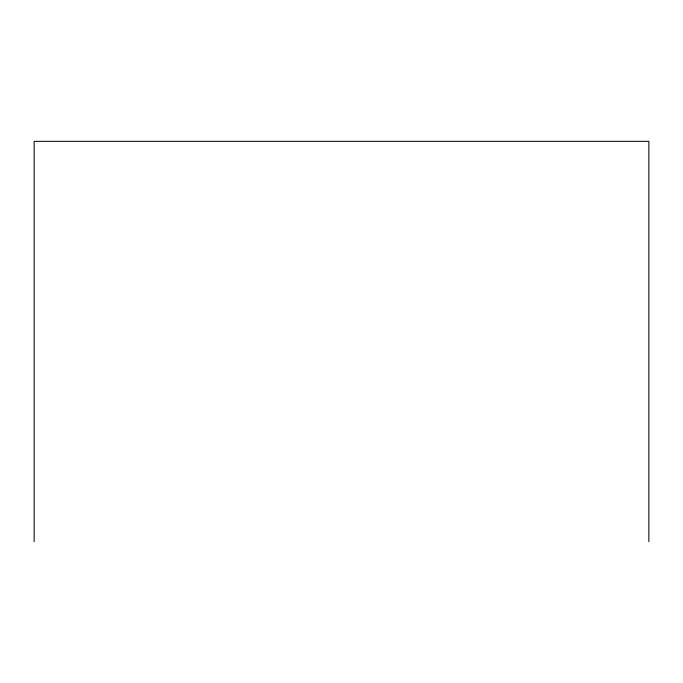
<?xml version="1.0" encoding="UTF-8"?>
<svg xmlns="http://www.w3.org/2000/svg" width="683" height="683" viewBox="0 0 683 683"><rect width="100%" height="100%" fill="white"/><g stroke="black" fill="none" stroke-linecap="round" stroke-linejoin="round"><path stroke-width="1.02" d="M648.85 541.662L648.85 141.338L34.15 141.338L34.15 541.662"/></g></svg>
